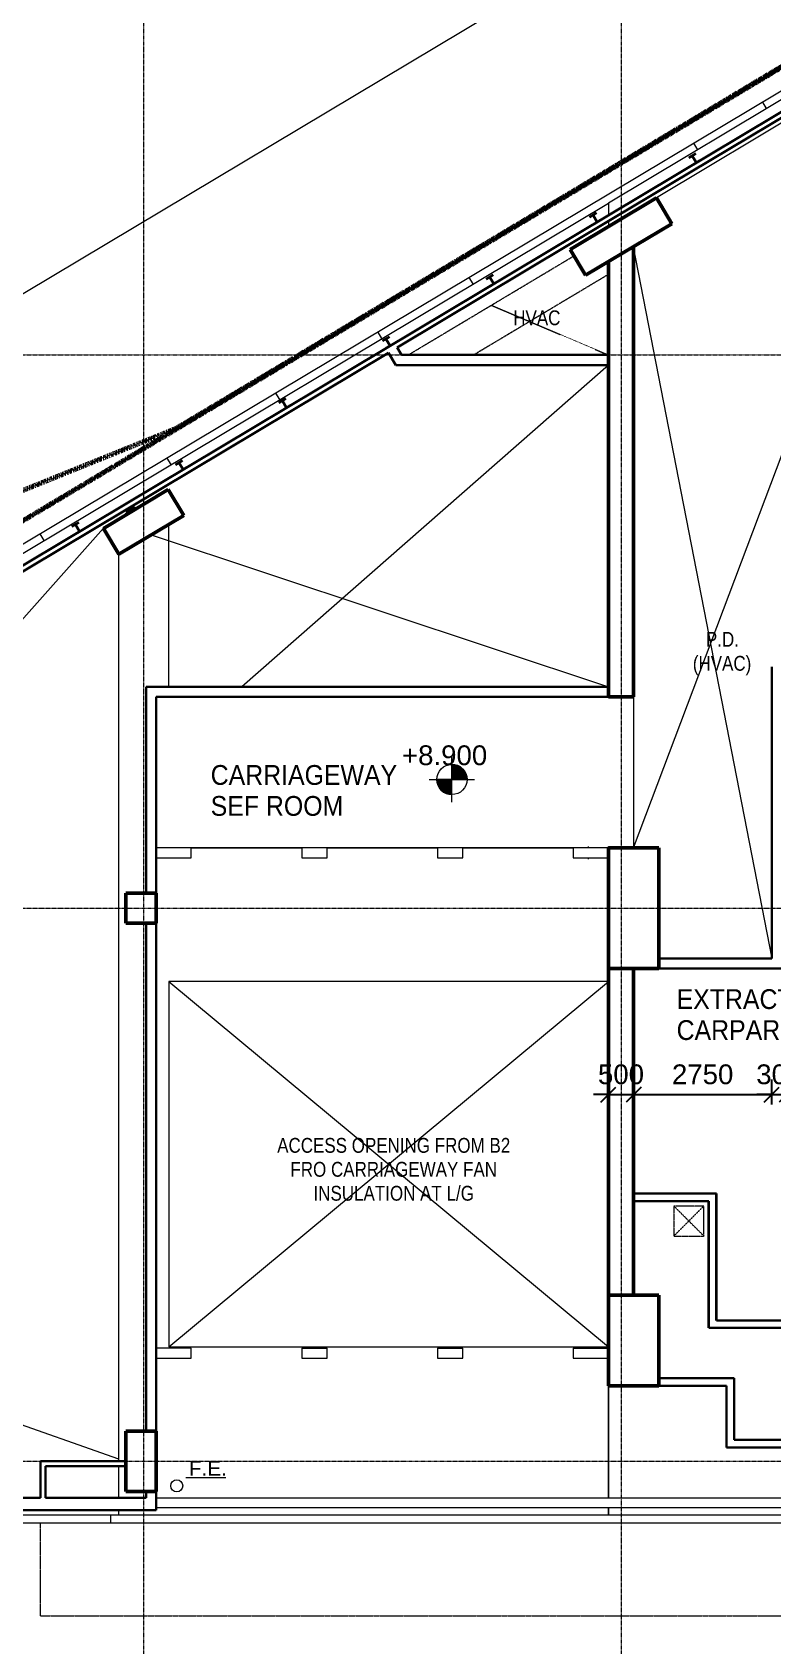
# Model space of a CAD drawing. Header units: millimetres. Extents: x -11708 to 484395, y -10237143 to 211873.
# Drawn here: x 24636 to 39351, y 148806 to 180874 of the extents above; entities that cross this region are included whole.
import ezdxf

# ---------------------------------------------------------------- set-up
doc = ezdxf.new("R2010")
doc.units = ezdxf.units.MM
for name, pattern in [('Dash', [6, 3, -3]), ('Double dash', [24.5, 10, -3, 2, -3, 2, -4.5]), ('Double dash_2_', [42.8625, 15.875, -4.7625, 6.35, -4.7625, 6.35, -4.7625]), ('Grid Line', [21, 12, -3, 3, -3]), ('Overhead', [1.8, 1.2, -0.6])]:
    doc.linetypes.add(name, pattern=pattern)
for name, color, linetype, lineweight in [('0-1', 7, 'Continuous', 5), ('0-3', 7, 'Double dash_2_', 50), ('A-ANNO-DIMS', 7, 'Continuous', 9), ('A-ANNO-NOTE', 7, 'Continuous', 5), ('A-ANNO-NOTE-1', 7, 'Continuous', 20), ('A-DETL', 102, 'Continuous', 5), ('A-DETL-2', 102, 'Continuous', 18), ('A-DETL-5', 102, 'Overhead', 5), ('A-DETL-THIN', 7, 'Continuous', 5), ('A-DOOR', 7, 'Continuous', 5), ('A-FLOR', 7, 'Continuous', 18), ('A-FLOR-OVHD', 7, 'Overhead', 5), ('A-GENM-1', 7, 'Continuous', 18), ('A-GLAZ-CURT', 7, 'Continuous', 5), ('A-GLAZ-CURT-2', 7, 'Continuous', 9), ('A-WALL-2', 7, 'Continuous', 13), ('A-WALL-3', 7, 'Continuous', 35), ('C-PROP-LINE', 7, 'Double dash', 70), ('C-PROP-LINE-1', 7, 'Double dash_2_', 50), ('G-ANNO-DIMS', 7, 'Continuous', 5), ('G-ANNO-TEXT', 7, 'Continuous', 5), ('I-WALL-3', 7, 'Continuous', 30), ('I-WALL-4', 7, 'Continuous', 18), ('OAP280_C', 210, 'Continuous', 50), ('OAP280_W', 210, 'Continuous', 50), ('S-COLS-3', 7, 'Continuous', 35), ('S-COLS-4', 7, 'Continuous', 13), ('S-COLS-SYMB', 7, 'Continuous', 40), ('S-GRID-1', 7, 'Grid Line', 5)]:
    doc.layers.add(name, color=color, linetype=linetype, lineweight=lineweight)
doc.styles.add('Arial', font='arial.ttf', dxfattribs={"height": 491.766467})
doc.styles.add('Arial Narrow_1', font='ARIALN.TTF', dxfattribs={"height": 294.984802})
doc.styles.add('Arial_1', font='arial.ttf', dxfattribs={"height": 393.413174})
doc.styles.add('Arial_2', font='arial.ttf', dxfattribs={"height": 1.475299})
doc.styles.add('Arial_6', font='arial.ttf', dxfattribs={"width": 0.9, "height": 393.413174})
doc.dimstyles.new('Diagonal_-_2_0mm_Arial', dxfattribs={"dimscale": 304.8, "dimtxt": 500, "dimasz": 0.984252, "dimexe": 0.984252, "dimexo": 0.984252, "dimgap": 0.656168, "dimtad": 1, "dimdec": 0, "dimrnd": 5, "dimzin": 0, "dimdsep": 46, "dimtxsty": 'Arial', "dimblk1": 'OBLIQUE', "dimblk2": 'OBLIQUE', "dimsah": 1, "dimcen": 0.09, "dimdle": 0.656168, "dimadec": 0, "dimazin": 0, "dimtfac": 1, "dimtdec": 4, "dimtix": 1, "dimtmove": 0, "dimatfit": 3, "dimfxl": 1, "dimtvp": 1, "dimtolj": 1, "dimtzin": 0, "dimarcsym": 2})

# ---------------------------------------------------------------- blocks, each defined once
blk = doc.blocks.new('Family - ___-1112717-LG_F PLAN')
at = {"layer": 'C-PROP-LINE'}
for p, q in [((56424, 190270), (27494, 172990)), ((27494, 172990), (24317, 171707))]:
    blk.add_line(p, q, dxfattribs=at)
blk = doc.blocks.new('Spot Elevations - Spot Elevation - Exterior Filled-23614-LG_F PLAN')
at = {"layer": 'G-ANNO-DIMS'}
h = blk.add_hatch(color=256, dxfattribs=at)
edge = h.paths.add_edge_path(flags=0)
edge.add_arc((-2.24, 2.25), 1.5, 0, 90, ccw=False)
edge.add_line((-0.74, 2.25), (-2.24, 2.25))
edge.add_line((-2.24, 2.25), (-2.24, 3.75))
h = blk.add_hatch(color=256, dxfattribs=at)
edge = h.paths.add_edge_path(flags=0)
edge.add_arc((-2.24, 2.25), 1.5, 180, 270, ccw=False)
edge.add_line((-3.74, 2.25), (-2.24, 2.25))
edge.add_line((-2.24, 2.25), (-2.24, 0.75))
for p, q in [((-2.24, 0), (-2.24, 4.5)), ((-2.24, 3.75), (-2.24, 2.25)), ((-4.49, 2.25), (0.01, 2.25)), ((-2.24, 2.25), (-3.74, 2.25)), ((-2.24, 0.75), (-2.24, 2.25)), ((-2.24, 2.25), (-0.74, 2.25))]:
    blk.add_line(p, q, dxfattribs=at)
blk.add_circle((-2.24, 2.25), 1.5, dxfattribs=at)
for start, end in [(360, 90), (180, 270)]:
    blk.add_arc((-2.24, 2.25), 1.5, start, end, dxfattribs=at)
blk = doc.blocks.new('ARC_ANN_FE_FIRE-EXTINGUISHER - 3-883776-LG_F PLAN')
at = {"layer": 'A-ANNO-NOTE'}
blk.add_circle((-2.69, -0.82), 0.6, dxfattribs=at)
at = {"layer": 'A-ANNO-NOTE-1'}
blk.add_line((-1.8, 0), (2.19, 0), dxfattribs=at)
at = {"layer": 'A-ANNO-NOTE', "insert": (0.41, 1.66), "char_height": 1.475, "width": 4.5, "attachment_point": 2, "line_spacing_factor": 0.938532, "style": 'Arial_2'}
blk.add_mtext('F.E.', dxfattribs=at)
blk = doc.blocks.new('Family - ___-3197506-LG_F PLAN')
at = {"layer": 'C-PROP-LINE-1'}
blk.add_line((56581, 190357), (-9024, 151156), dxfattribs=at)
blk = doc.blocks.new('UC-Universal Column-Column - 162x162x37UC-35132631-LG_F PLAN')
at = {"layer": 'S-COLS-SYMB'}
for p, q in [((-81, 81), (81, 81)), ((0, 81), (0, -81)), ((-81, -81), (81, -81))]:
    blk.add_line(p, q, dxfattribs=at)
blk = doc.blocks.new('UC-Universal Column-Column - 162x162x37UC-34290177-LG_F PLAN')
at = {"layer": 'S-COLS-SYMB'}
for p, q in [((-81, 81), (81, 81)), ((0, 81), (0, -81)), ((-81, -81), (81, -81))]:
    blk.add_line(p, q, dxfattribs=at)
blk = doc.blocks.new('Family - ___-2785461-LG_F PLAN')
at = {"layer": 'C-PROP-LINE'}
blk.add_line((56581, 190357), (-9024, 151156), dxfattribs=at)
blk = doc.blocks.new('Family - ___-36030423-LG_F PLAN')
at = {"layer": 'C-PROP-LINE'}
blk.add_line((56581, 190357), (-9024, 151156), dxfattribs=at)
blk = doc.blocks.new('_Oblique')
at = {"color": 0, "linetype": 'ByBlock', "lineweight": -2}
blk.add_line((-0.5, -0.5), (0.5, 0.5), dxfattribs=at)
blk = doc.blocks.new('*D222')
at = {"layer": 'A-ANNO-DIMS', "color": 0, "lineweight": -2, "transparency": 16777216}
for p, q in [((39351, 159547), (39351, 160047)), ((39651, 159547), (39651, 160047)), ((39351, 159747), (39051, 159747)), ((39351, 159747), (39651, 159747)), ((39651, 159747), (39951, 159747))]:
    blk.add_line(p, q, dxfattribs=at)
at = {"layer": 'Defpoints', "color": 0, "transparency": 16777216}
for p in [(39651, 159747), (39351, 159247), (39651, 159247)]:
    blk.add_point(p, dxfattribs=at)
at = {"layer": 'A-ANNO-DIMS', "color": 0, "lineweight": -2, "transparency": 16777216, "xscale": 299.9999999999999, "yscale": 299.9999999999999, "zscale": 299.9999999999999}
blk.add_blockref('_Oblique', (39351, 159747), dxfattribs=at)
at = {"layer": 'A-ANNO-DIMS', "color": 0, "lineweight": -2, "transparency": 16777216, "xscale": 299.9999999999999, "yscale": 299.9999999999999, "zscale": 299.9999999999999, "rotation": 180}
blk.add_blockref('_Oblique', (39651, 159747), dxfattribs=at)
at = {"layer": 'A-ANNO-DIMS', "color": 0, "transparency": 16777216, "insert": (39501, 160148), "char_height": 491.77, "attachment_point": 5, "style": 'Arial'}
blk.add_mtext('\\A1;{\\H0.8x;300}', dxfattribs=at)
blk = doc.blocks.new('*D223')
at = {"layer": 'A-ANNO-DIMS', "color": 0, "lineweight": -2, "transparency": 16777216}
for p, q in [((36601, 159547), (36601, 160047)), ((39351, 159547), (39351, 160047)), ((36401, 159747), (39551, 159747))]:
    blk.add_line(p, q, dxfattribs=at)
at = {"layer": 'Defpoints', "color": 0, "transparency": 16777216}
for p in [(39351, 159747), (36601, 159247), (39351, 159247)]:
    blk.add_point(p, dxfattribs=at)
at = {"layer": 'A-ANNO-DIMS', "color": 0, "lineweight": -2, "transparency": 16777216, "xscale": 299.9999999999999, "yscale": 299.9999999999999, "zscale": 299.9999999999999, "rotation": 180}
blk.add_blockref('_Oblique', (36601, 159747), dxfattribs=at)
at = {"layer": 'A-ANNO-DIMS', "color": 0, "lineweight": -2, "transparency": 16777216, "xscale": 299.9999999999999, "yscale": 299.9999999999999, "zscale": 299.9999999999999}
blk.add_blockref('_Oblique', (39351, 159747), dxfattribs=at)
at = {"layer": 'A-ANNO-DIMS', "color": 0, "transparency": 16777216, "insert": (37976, 160148), "char_height": 491.77, "attachment_point": 5, "style": 'Arial'}
blk.add_mtext('\\A1;{\\H0.8x;2750}', dxfattribs=at)
blk = doc.blocks.new('*D224')
at = {"layer": 'A-ANNO-DIMS', "color": 0, "lineweight": -2, "transparency": 16777216}
for p, q in [((36101, 159547), (36101, 160047)), ((36601, 159547), (36601, 160047)), ((36101, 159747), (35801, 159747)), ((36101, 159747), (36601, 159747)), ((36601, 159747), (36901, 159747))]:
    blk.add_line(p, q, dxfattribs=at)
at = {"layer": 'Defpoints', "color": 0, "transparency": 16777216}
for p in [(36601, 159747), (36101, 159247), (36601, 159247)]:
    blk.add_point(p, dxfattribs=at)
at = {"layer": 'A-ANNO-DIMS', "color": 0, "lineweight": -2, "transparency": 16777216, "xscale": 299.9999999999999, "yscale": 299.9999999999999, "zscale": 299.9999999999999}
blk.add_blockref('_Oblique', (36101, 159747), dxfattribs=at)
at = {"layer": 'A-ANNO-DIMS', "color": 0, "lineweight": -2, "transparency": 16777216, "xscale": 299.9999999999999, "yscale": 299.9999999999999, "zscale": 299.9999999999999, "rotation": 180}
blk.add_blockref('_Oblique', (36601, 159747), dxfattribs=at)
at = {"layer": 'A-ANNO-DIMS', "color": 0, "transparency": 16777216, "insert": (36351, 160148), "char_height": 491.77, "attachment_point": 5, "style": 'Arial'}
blk.add_mtext('\\A1;{\\H0.8x;500}', dxfattribs=at)

msp = doc.modelspace()

# ---------------------------------------------------------------- linework, layer by layer
at = {"layer": 'A-ANNO-DIMS'}
msp.add_line((-3461.8, 158997.6), (75103.4, 205941.9), dxfattribs=at)
at = {"layer": 'A-DETL'}
for p, q in [((36601.2, 164656), (42451.3, 180156)), ((36591.3, 176606.1), (39351.2, 162456)), ((36101.3, 174256), (28807.9, 167856)), ((26053.6, 171008.6), (9601.2, 152531.1)), ((27005.2, 170878.3), (36101.3, 167856)), ((27351.2, 161996.1), (36101.2, 154731)), ((27351.2, 154731), (36101.2, 161995.1)), ((6530.2, 159448.6), (26351.2, 152506.2))]:
    msp.add_line(p, q, dxfattribs=at)
at = {"layer": 'A-DETL-2'}
for p, q in [((41363.2, 180156), (37056, 177582.4)), ((37056, 177582.4), (37363.6, 177067.6)), ((37363.6, 177067.6), (36601.3, 176612.1)), ((36601.3, 176612.1), (36601.2, 164656)), ((36601.2, 164656), (37101.2, 164656)), ((37101.2, 164656), (37101.2, 162456))]:
    msp.add_line(p, q, dxfattribs=at)
at = {"layer": 'A-DETL-5'}
for q in [(24801.4, 151231), (43996.4, 149380.7)]:
    msp.add_line((24801.4, 149380.8), q, dxfattribs=at)
at = {"layer": 'A-DETL-THIN'}
for p, q in [((36101.2, 161996.1), (27351.2, 161996.1)), ((27351.2, 161996.1), (27351.2, 154731)), ((36101.2, 154731), (36101.2, 161996.1)), ((27351.2, 154731), (36101.2, 154731))]:
    msp.add_line(p, q, dxfattribs=at)
at = {"layer": 'A-DOOR', "linetype": 'Dash', "ltscale": 0.2}
for p, q in [((37401.2, 157531), (38001.2, 156931)), ((38001.2, 157531), (37401.2, 156931))]:
    msp.add_line(p, q, dxfattribs=at)
msp.add_lwpolyline([(38001.2, 157531), (37401.2, 157531), (37401.2, 156931), (38001.2, 156931)], close=True, dxfattribs=at)
at = {"layer": 'A-FLOR'}
for p, q in [((56908.6, 189910.9), (36101.3, 177478.3)), ((36101.3, 177478.3), (36101.3, 177233.7)), ((36101.3, 177117.2), (36101.3, 177012.3)), ((27351.3, 167856), (27351.3, 171085.1)), ((26351.3, 170487.6), (26351.2, 152456)), ((26361.3, 170493.6), (26351.3, 170487.6)), ((35701.2, 164655.8), (35701.2, 164681.3)), ((35701.2, 164429.1), (35701.2, 164456)), ((36101.2, 151731), (36101.2, 153956)), ((36101.2, 153956), (36101.2, 151731)), ((26351.2, 152356), (26351.2, 151731)), ((26351.2, 151481), (26351.2, 151381)), ((36101.2, 151381), (36101.2, 151531)), ((36101.2, 151531), (36101.2, 151381))]:
    msp.add_line(p, q, dxfattribs=at)
at = {"layer": 'A-FLOR-OVHD'}
for p, q in [((32115.5, 174456), (35415.9, 176428)), ((36101.3, 176057.8), (33420.6, 174456)), ((33771, 175445.2), (36101.3, 174456))]:
    msp.add_line(p, q, dxfattribs=at)
at = {"layer": 'A-GENM-1'}
for p, q in [((27101.2, 164656), (27101.2, 164456)), ((36101.2, 164656), (27101.2, 164656)), ((27801.2, 164456), (27801.2, 164655.6)), ((27801.2, 164655.6), (30001.2, 164655.6)), ((30001.2, 164655.6), (30001.2, 164456)), ((30501.2, 164456), (30501.2, 164655.6)), ((30501.2, 164655.6), (32701.2, 164655.6)), ((32701.2, 164655.6), (32701.2, 164456)), ((33201.2, 164456), (33201.2, 164655.6)), ((33201.2, 164655.6), (35401.2, 164655.6)), ((35401.2, 164655.6), (35401.2, 164456)), ((36101.2, 164456), (36101.2, 164656)), ((27101.2, 164456), (27801.2, 164456)), ((30001.2, 164456), (30501.2, 164456)), ((32701.2, 164456), (33201.2, 164456)), ((35401.2, 164456), (36101.2, 164456)), ((27101.2, 154706), (27101.2, 154506)), ((27801.2, 154705.6), (27101.4, 154705.6)), ((27801.2, 154506), (27801.2, 154705.6)), ((30001.2, 154705.6), (30001.2, 154506)), ((30001.4, 154706.1), (30501.2, 154705.6)), ((30501.2, 154506), (30501.2, 154705.6)), ((32701.2, 154705.6), (32701.2, 154506)), ((32701.2, 154705.6), (33201.4, 154705.6)), ((33201.2, 154506), (33201.2, 154705.6)), ((35401.2, 154705.6), (35401.2, 154506)), ((35401.2, 154705.6), (36101.4, 154705.6)), ((36101.2, 154506), (36101.2, 154706)), ((27101.2, 154506), (27801.2, 154506)), ((30001.2, 154506), (30501.2, 154506)), ((32701.2, 154506), (33201.2, 154506)), ((35401.2, 154506), (36101.2, 154506))]:
    msp.add_line(p, q, dxfattribs=at)
at = {"layer": 'A-GLAZ-CURT'}
for p, q in [((56832.6, 190040.3), (8778.5, 161327.3)), ((39247.2, 179358), (39170.2, 179486.8)), ((37796.7, 178666.1), (37873.7, 178537.3)), ((8855.4, 161198.5), (36101.3, 177478.3)), ((33406.6, 175868.2), (33329.6, 175996.9)), ((31509.8, 174909.5), (31586.7, 174780.8)), ((29560.8, 173570.3), (29483.9, 173699)), ((27397.5, 172277.7), (27320.6, 172406.5)), ((24873.8, 170769.7), (24796.8, 170898.5)), ((44051.2, 151380.9), (26201.2, 151381)), ((26201.2, 151231), (44051.2, 151230.9))]:
    msp.add_line(p, q, dxfattribs=at)
at = {"layer": 'A-GLAZ-CURT-2'}
for p, q in [((26201.2, 151381), (3073.2, 151381.2)), ((26201.2, 151231), (26201.2, 151381)), ((3073.2, 151231.2), (26201.2, 151231))]:
    msp.add_line(p, q, dxfattribs=at)
at = {"layer": 'A-WALL-2'}
msp.add_line((36101.2, 164656.4), (36101.2, 164681.3), dxfattribs=at)
at = {"layer": 'A-WALL-3'}
for p, q in [((36101.3, 176313.4), (36101.3, 167656)), ((36101.3, 167656), (36601.3, 167656)), ((36101.2, 164656.4), (36101.2, 164656)), ((36601.2, 164656.4), (36101.2, 164656.4)), ((36101.2, 162256), (36101.2, 161996.1)), ((36601.2, 155756), (36601.2, 162256)), ((36101.2, 154706.4), (36101.2, 154706))]:
    msp.add_line(p, q, dxfattribs=at)
at = {"layer": 'I-WALL-3'}
for p, q in [((41810, 180644.7), (36126.2, 177248.5)), ((36177.5, 177162.7), (41861.3, 180558.8)), ((36126.2, 177248.6), (22477.1, 169093)), ((31894.9, 174603.8), (36177.5, 177162.7)), ((22528.4, 169007.2), (31723.2, 174501.2)), ((31723.2, 174501.2), (31869.7, 174256)), ((31983.2, 174456), (31894.9, 174603.8)), ((36101.3, 174456), (31983.2, 174456)), ((36101.3, 174256), (36101.3, 174456)), ((31869.7, 174256), (36101.3, 174256)), ((26674.6, 171426.3), (26502.9, 171323.7)), ((26502.9, 171323.7), (26523.4, 171289.4)), ((26523.4, 171289.4), (26695.1, 171392)), ((26695.1, 171392), (26674.6, 171426.3)), ((39351.2, 162456), (39351.3, 168256)), ((26901.3, 167856), (26901.2, 163756)), ((36101.3, 167856), (26901.3, 167856)), ((36101.3, 167656), (36101.3, 167856)), ((27101.2, 163756), (27101.3, 167656)), ((27101.3, 167656), (36101.3, 167656)), ((26901.2, 163756), (27101.2, 163756)), ((27101.2, 163156), (26901.2, 163156)), ((26901.2, 163156), (26901.2, 153051)), ((27101.2, 153051), (27101.2, 163156)), ((37101.2, 162456), (39351.2, 162456)), ((37101.2, 162456), (37101.2, 162256)), ((37101.2, 162256), (43751.2, 162255.9)), ((36601.3, 157781), (38251.2, 157781)), ((36601.2, 157631), (38101.2, 157631)), ((39751.4, 155256), (38251.2, 155256)), ((39601.4, 155106), (38101.2, 155106)), ((37101.2, 154106), (37101.2, 153956)), ((38601.4, 154106), (37101.2, 154106)), ((37101.2, 153956), (38451.4, 153956.1)), ((38451.4, 152731.1), (38451.4, 153956.1)), ((38601.4, 154106), (38601.4, 152881.1)), ((26901.2, 153051), (27101.2, 153051)), ((42801.2, 152731.1), (38451.4, 152731.1)), ((38601.4, 152881.1), (42951.2, 152881.1)), ((24801.2, 152456), (24801.2, 151731)), ((26501.2, 152456), (24801.2, 152456)), ((24901.2, 151731), (24901.2, 152356)), ((24901.2, 152356), (26501.2, 152356)), ((26501.2, 152356), (26501.2, 152456)), ((24801.2, 151731), (17751.2, 151731.1)), ((26901.2, 151731), (24901.2, 151731)), ((27101.2, 151851), (26901.2, 151851)), ((26901.2, 151851), (26901.2, 151731)), ((27101.2, 151481), (27101.2, 151851)), ((10201.2, 151481.1), (27101.2, 151481))]:
    msp.add_line(p, q, dxfattribs=at)
at = {"layer": 'I-WALL-4'}
for p, q in [((27101.2, 151731), (42801.2, 151730.9)), ((42801.2, 151530.9), (27101.2, 151531))]:
    msp.add_line(p, q, dxfattribs=at)
at = {"layer": 'OAP280_C'}
for p, q in [((37055.8, 177582.5), (35339, 176556.6)), ((37363.6, 177067.4), (37055.8, 177582.5)), ((35646.7, 176041.6), (37363.6, 177067.4)), ((35339, 176556.6), (35646.7, 176041.6)), ((27341.2, 171777.8), (26053.6, 171008.4)), ((27649, 171262.8), (27341.2, 171777.8)), ((26361.3, 170493.4), (27649, 171262.8)), ((26053.6, 171008.4), (26361.3, 170493.4)), ((36101.3, 164655.8), (36101.3, 162255.8)), ((37101.3, 164655.8), (36601.3, 164655.8)), ((37101.3, 162255.8), (37101.3, 164655.8)), ((27101.3, 163755.8), (26501.3, 163755.8)), ((26501.3, 163755.8), (26501.3, 163155.8)), ((27101.3, 163155.8), (27101.3, 163755.8)), ((26501.3, 163155.8), (27101.3, 163155.8)), ((36101.3, 162255.8), (37101.3, 162255.8)), ((37101.3, 155755.8), (36101.3, 155755.8)), ((36101.3, 155755.8), (36101.3, 153955.8)), ((37101.3, 153955.8), (37101.3, 155755.8)), ((36101.3, 153955.8), (37101.3, 153955.8)), ((27101.3, 153055.8), (26501.3, 153055.8)), ((26501.3, 153055.8), (26501.3, 151855.8)), ((27101.3, 151855.8), (27101.3, 153055.8)), ((26501.3, 151855.8), (27101.3, 151855.8))]:
    msp.add_line(p, q, dxfattribs=at)
at = {"layer": 'OAP280_W'}
for p, q in [((36601.3, 167655.8), (36601.3, 176611.9)), ((36101.3, 176313.2), (36101.3, 167655.8)), ((36101.3, 167655.8), (36601.3, 167655.8)), ((36101.3, 164656.2), (36101.3, 164655.8)), ((36601.3, 164656.2), (36101.3, 164656.2)), ((36601.3, 164655.8), (36601.3, 164656.2)), ((36101.3, 162255.8), (36101.3, 155755.8)), ((36601.3, 155755.8), (36601.3, 162255.8)), ((36101.3, 154706.2), (36101.3, 154705.8))]:
    msp.add_line(p, q, dxfattribs=at)
at = {"layer": 'S-COLS-3'}
for p, q in [((37055.9, 177582.7), (35339, 176556.8)), ((35339, 176556.8), (35646.7, 176041.8)), ((35646.7, 176041.8), (36101.3, 176313.4)), ((27341.2, 171778), (26053.6, 171008.6)), ((27649, 171263), (27341.2, 171778)), ((26361.3, 170493.6), (27649, 171263)), ((26053.6, 171008.6), (26361.3, 170493.6)), ((36101.2, 164656), (36101.2, 162256)), ((27101.2, 163756), (26501.2, 163756)), ((26501.2, 163756), (26501.2, 163156)), ((27101.2, 163156), (27101.2, 163756)), ((26501.2, 163156), (27101.2, 163156)), ((37101.2, 162256), (37101.2, 162456)), ((36601.2, 162256), (37101.2, 162256)), ((38251.2, 155256), (38251.2, 157781)), ((38101.2, 155106), (38101.2, 157631)), ((37101.2, 155756), (36601.2, 155756)), ((37101.2, 153956), (37101.2, 155756)), ((36101.2, 154731), (36101.2, 153956)), ((36101.2, 153956), (37101.2, 153956)), ((27101.2, 153056), (26501.2, 153056)), ((26501.2, 153056), (26501.2, 151856)), ((27101.2, 151856), (27101.2, 153056)), ((26501.2, 151856), (27101.2, 151856))]:
    msp.add_line(p, q, dxfattribs=at)
at = {"layer": 'S-COLS-4'}
for p, q in [((36101.3, 176313.4), (36601.3, 176612.1)), ((36601.2, 164656), (36101.2, 164656)), ((36101.2, 162256), (36601.2, 162256)), ((36601.2, 155756), (36101.2, 155756))]:
    msp.add_line(p, q, dxfattribs=at)
at = {"layer": 'S-GRID-1'}
for p, q in [((26851.5, 210672.6), (26851.1, 140117.7)), ((36354.3, 210672.6), (36353.9, 140117.7)), ((-10508.1, 174456.2), (128177.5, 174455.5)), ((-10508.1, 163456.2), (128177.4, 163455.5)), ((-10508.2, 152456.2), (128177.4, 152455.5))]:
    msp.add_line(p, q, dxfattribs=at)

# ---------------------------------------------------------------- block references
at = {"layer": '0-1'}
for name, p, rotation in [('Family - ___-2785461-LG_F PLAN', (0, 0), 359.9997000009001), ('Family - ___-36030423-LG_F PLAN', (0, 0), 359.9997000009001), ('UC-Universal Column-Column - 162x162x37UC-35132631-LG_F PLAN', (37811.1, 178349.6), 30.85888317200792), ('UC-Universal Column-Column - 162x162x37UC-34290177-LG_F PLAN', (35836.7, 177169.9), 30.85888317200792), ('UC-Universal Column-Column - 162x162x37UC-34290177-LG_F PLAN', (33776.5, 175938.9), 30.85888317200792), ('UC-Universal Column-Column - 162x162x37UC-34290177-LG_F PLAN', (31716.2, 174707.9), 30.85888317200792), ('UC-Universal Column-Column - 162x162x37UC-34290177-LG_F PLAN', (29656, 173476.8), 30.85888317200792), ('UC-Universal Column-Column - 162x162x37UC-34290177-LG_F PLAN', (27595.7, 172245.8), 30.85888317200792), ('UC-Universal Column-Column - 162x162x37UC-34290177-LG_F PLAN', (25536.1, 171015.3), 30.85897166990151)]:
    msp.add_blockref(name, p, dxfattribs=dict(at, rotation=rotation))
at = {"layer": '0-3', "rotation": 359.9997000009001}
msp.add_blockref('Family - ___-3197506-LG_F PLAN', (0, 0), dxfattribs=at)
at = {"layer": 'A-ANNO-NOTE', "xscale": 200, "yscale": 200, "zscale": 200}
msp.add_blockref('ARC_ANN_FE_FIRE-EXTINGUISHER - 3-883776-LG_F PLAN', (28049, 152131), dxfattribs=at)
at = {"layer": 'C-PROP-LINE'}
msp.add_blockref('Family - ___-1112717-LG_F PLAN', (0, 0), dxfattribs=at)
at = {"layer": 'G-ANNO-DIMS', "xscale": 199.9999999999998, "yscale": 199.9999999999998, "zscale": 199.9999999999998}
msp.add_blockref('Spot Elevations - Spot Elevation - Exterior Filled-23614-LG_F PLAN', (33435, 165563.5), dxfattribs=at)

# ---------------------------------------------------------------- texts
at = {"layer": 'G-ANNO-DIMS', "insert": (31993, 166692.3), "char_height": 393.41, "width": 2020.8, "attachment_point": 1, "line_spacing_factor": 0.938532, "style": 'Arial_1'}
msp.add_mtext('+8.900', dxfattribs=at)
at = {"layer": 'G-ANNO-TEXT'}
for s, insert, char_height, width, attachment_point, line_spacing_factor, style in [('HVAC', (34207.1, 175342.9), 294.98, 1123.2, 1, 0.968573, 'Arial Narrow_1'), ('\\pi260.48;P.D.\\P\\pi0.30388;(HVAC)', (37780.2, 168948), 294.985, 1123.2, 1, 0.968573, 'Arial Narrow_1'), ('CARRIAGEWAY\\PSEF ROOM', (28186.8, 166300.5), 393.413, 4382.4, 1, 0.938532, 'Arial_6'), ('EXTRACT FAN\\PCARPARK', (37457.8, 161842.8), 393.413, 4051.2, 1, 0.938532, 'Arial_6'), ('ACCESS OPENING FROM B2\\PFRO CARRIAGEWAY FAN\\PINSULATION AT L/G', (31828.6, 158885.1), 294.985, 5544, 2, 0.968573, 'Arial Narrow_1')]:
    msp.add_mtext(s, dxfattribs=dict(at, insert=insert, char_height=char_height, width=width, attachment_point=attachment_point, line_spacing_factor=line_spacing_factor, style=style))

# ---------------------------------------------------------------- dimensions: what is measured, and where the dimension line sits
at = {"layer": 'A-ANNO-DIMS'}
for base, p1, p2, picture, middle in [((36601.2, 159747.1), (36101.3, 159247.1), (36601.2, 159247.1), '*D224', (36351.3, 160148)), ((39351.2, 159747), (36601.3, 159247), (39351.2, 159247), '*D223', (37976.3, 160147.9)), ((39651.2, 159747), (39351.2, 159247), (39651.2, 159247), '*D222', (39501.2, 160148))]:
    dim = msp.add_linear_dim(base=base, p1=p1, p2=p2, text='{\\H0.8x;<>}', dimstyle='Diagonal_-_2_0mm_Arial', override={"dimpost": '<>', "dimtmove": 1, "dimarcsym": 2}, dxfattribs=at)
    dim.commit()
    dim.dimension.update_dxf_attribs({"geometry": picture, "text_midpoint": middle})

doc.saveas('drawing.dxf')
